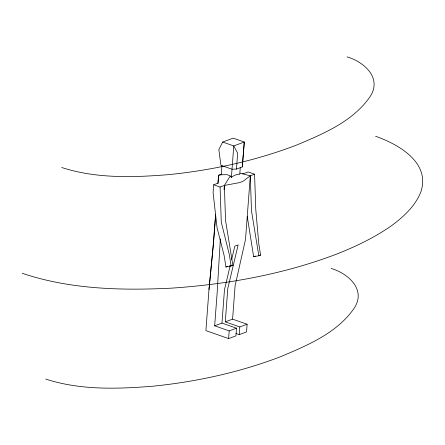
<?xml version="1.0" encoding="UTF-8"?>
<svg xmlns="http://www.w3.org/2000/svg" width="445" height="445" viewBox="0 0 445 445"><rect width="100%" height="100%" fill="white"/><g stroke="black" fill="none" stroke-linecap="round" stroke-linejoin="round"><path stroke-width="0.67" d="M213.667 184.775L213.088 192.463L217.032 227.618L224.119 255.519L225.938 267.006L232.885 265.404L225.548 220.548L224.358 185.437L230.282 175.998L227.128 174.668L221.271 174.779L218.606 175.247L217.944 183.19L213.667 184.775L220.08 187.028L224.358 185.437L239.594 182.611L242.909 181.376L250.301 175.797L254.579 174.206L255.769 209.317L258.767 243.621L260.586 255.107L258.829 255.758L253.639 256.709L247.248 216.387M213.828 238.809L208.989 289.528L205.896 330.613L228.619 338.589L235.922 335.875L236.495 328.188L221.972 323.092L214.668 325.807L217.182 292.404L220.342 238.87M215.603 214.329L213.161 246.753L208.989 289.528M213.878 238.119L215.597 215.319M217.983 183.535L218.606 175.247L221.371 174.218M221.271 174.779L221.96 165.59M224.046 189.57L224.358 185.437M240.289 167.415L239.772 174.279A22.339 12.905 -69.7 0 0 231.406 177.388L233.764 145.932L244.283 142.022L242.297 166.919L236.456 169.089L232.012 169.222L220.931 165.334L218.84 149.615L222.684 142.044L233.202 138.134L244.283 142.022L242.297 166.919M221.972 323.092L224.48 289.689L230.204 265.593M236.456 169.089L237.647 153.208L233.764 145.932L222.684 142.044M235.989 333.5L239.232 334.64L246.536 331.926L247.114 324.244L239.811 326.958L225.287 321.857L227.796 288.46L238.131 244.945L234.815 246.174L231.634 259.563M228.619 338.589L229.197 330.902L236.495 328.188M225.287 321.857L232.585 319.143L235.099 285.746L245.523 239.36L250.301 175.797L239.938 173.211M239.232 334.64L239.811 326.958M225.938 267.006L227.69 266.355M253.639 256.709L255.391 256.059M258.64 255.463L260.586 255.107M229.637 265.993L232.885 265.404M242.514 173.572L243.888 173.544L248.165 171.959L254.579 174.206M61.699 167.498C96.031 178.684 132.922 177.477 168.466 174.651C212.065 170.268 255.28 160.823 296.27 145.204C323.331 133.773 353.057 121.541 370.24 96.415C382.261 77.797 363.921 61.805 347.05 56.86M45.791 379.09C80.122 390.276 117.013 389.064 152.557 386.238C196.156 381.855 239.371 372.415 280.356 356.795C307.423 345.359 337.143 333.127 354.326 308.001C366.352 289.384 348.012 273.397 331.136 268.446M22.25 273.297C70.015 289.378 121.318 290.624 171.208 288.165C227.44 284.399 283.593 274.215 336.403 254.195C355.778 246.552 374.712 237.519 391.789 225.509C403.882 216.481 415.68 205.762 421.076 191.283C430.293 162.297 398.264 144.23 375.613 136.281M232.585 319.143L247.114 324.244M214.668 325.807L229.197 330.902M230.282 175.998L231.406 177.388M258.829 255.758L251.492 210.908L250.301 175.797M231.127 266.054L229.309 254.568L221.271 222.138L220.08 187.028"/></g></svg>
